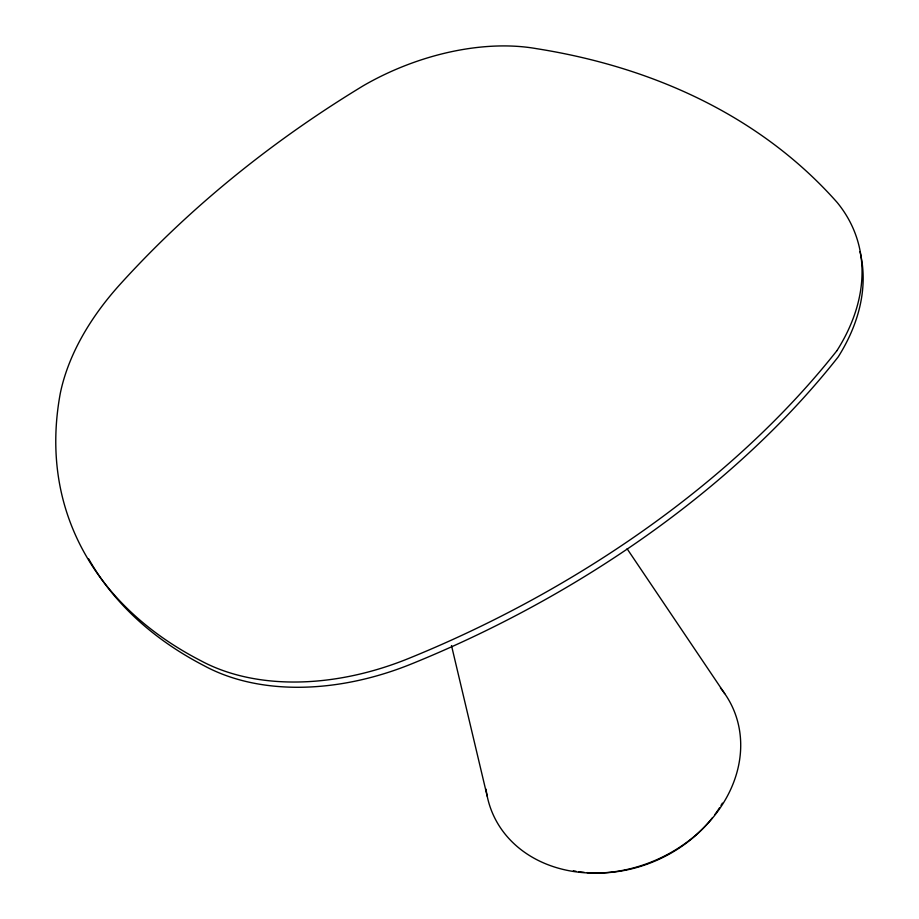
<?xml version="1.0" encoding="UTF-8"?>
<svg xmlns="http://www.w3.org/2000/svg" width="919" height="919" viewBox="0 0 919 919"><rect width="100%" height="100%" fill="white"/><g stroke="black" fill="none" stroke-linecap="round" stroke-linejoin="round"><path stroke-width="1.38" d="M627.103 548.769L724.7 693.592M451.493 645.552L487.185 796.141M720.45 687.963A131.187 107.672 -23.6 0 1 655.477 860.264A131.187 107.672 -23.6 0 1 486.036 789.18M722.391 803.126A125.65 103.376 -23.6 0 1 721.001 805.458M719.554 807.767A125.65 103.376 -23.6 0 1 714.856 814.567M712.328 817.876A125.65 103.376 -23.6 0 1 587.046 872.625M584.277 872.372A125.65 103.376 -23.6 0 1 578.786 871.706M576.064 871.292A125.65 103.376 -23.6 0 1 573.376 870.81M859.977 251.703A242.501 160.492 -18.8 0 1 838.231 356.859A692.099 403.602 -25.4 0 1 411.459 663.943A238.687 164.455 -27.2 0 1 204.305 665.816A529.677 345.981 -20.5 0 1 88.695 558.924M836.991 350.587A243.351 160.48 -18.8 0 0 837.209 202.513A887.203 600.279 -35 0 0 536.282 48.615A180.917 106.018 -22.1 0 0 363.522 85.605A1045.443 805.504 -10.7 0 0 120.274 284.143A280.146 176.414 -26 0 0 60.298 393.309A520.211 338.686 -20.8 0 0 68.511 517.592A531.515 345.958 -20.6 0 0 200.641 660.623A239.549 164.478 -27.2 0 0 408.461 658.532A694.27 403.292 -25.4 0 0 836.991 350.587"/></g></svg>
